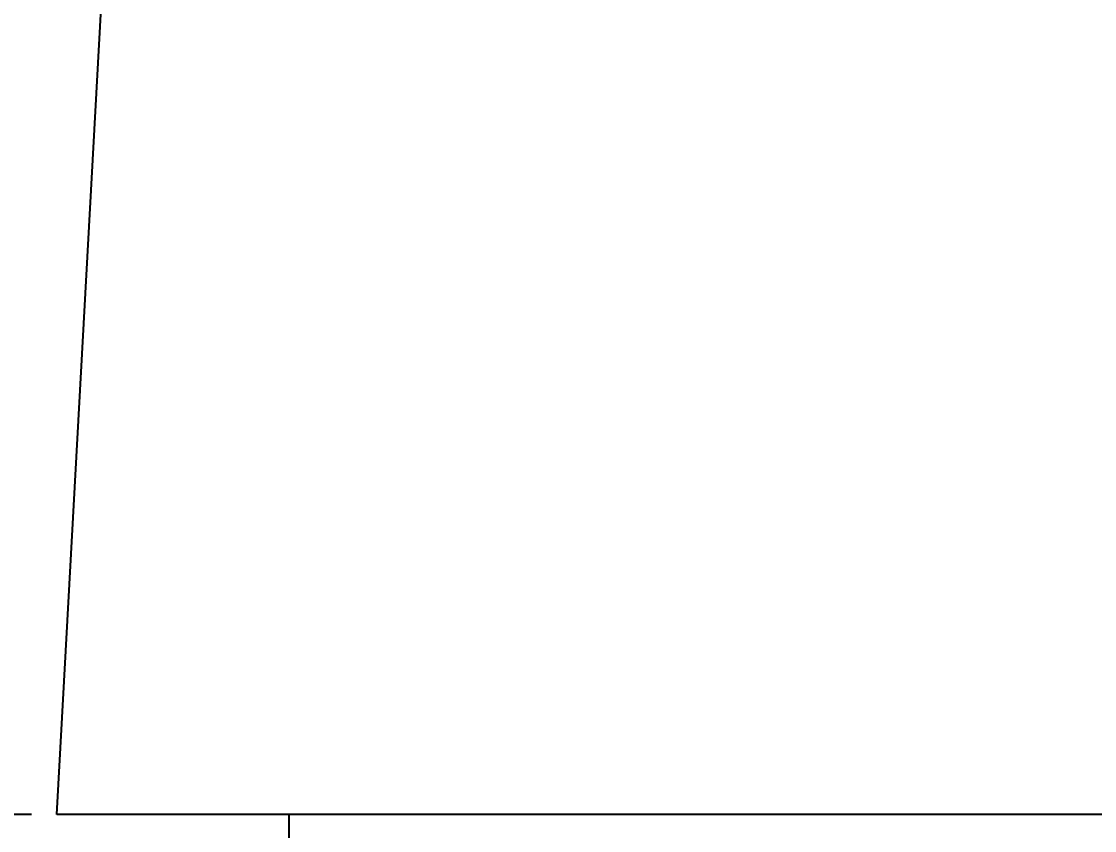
# Model space of a CAD drawing. Header units: millimetres. Extents: x 6330 to 7158, y 1153 to 2324.
# Drawn here: x 6959.8 to 6986.37, y 1565.92 to 1585.97 of the extents above; entities that cross this region are included whole.
import ezdxf

# ---------------------------------------------------------------- set-up
doc = ezdxf.new("R2010")
doc.units = ezdxf.units.MM
doc.layers.add('02___PRT_ALL_AXES', color=7, linetype='Continuous')
doc.layers.add('DIM', color=3, linetype='Continuous', lineweight=9)
doc.styles.get("Standard").update_dxf_attribs({"font": 'arial.ttf'})
doc.dimstyles.new('사본(2) STANDARD', dxfattribs={"dimscale": 0, "dimtxt": 4, "dimasz": 4, "dimexe": 1.25, "dimexo": 0.625, "dimgap": 1.5, "dimtad": 3, "dimtih": 1, "dimtoh": 1, "dimdec": 1, "dimzin": 9, "dimdsep": 46, "dimtxsty": 'Standard', "dimcen": 2.5, "dimclrd": 3, "dimclre": 3, "dimclrt": 4, "dimadec": 0, "dimazin": 0, "dimtfac": 1, "dimtdec": 1, "dimtmove": 0, "dimatfit": 3, "dimfxl": 1.25, "dimtfill": 1, "dimtolj": 1, "dimtzin": 0, "dimarcsym": 0})

# ---------------------------------------------------------------- blocks, each defined once
blk = doc.blocks.new('*D20')
at = {"layer": 'Defpoints', "color": 0, "transparency": 16777216}
for p in [(6884.238, 1978.267), (6663.657, 1566.321), (6960.673, 1566.321)]:
    blk.add_point(p, dxfattribs=at)
at = {"layer": 'DIM', "color": 3, "lineweight": -2, "transparency": 16777216}
for p, q in [((6883.613, 1978.267), (6662.407, 1978.267)), ((6663.657, 1972.267), (6663.657, 1776.806)), ((6663.657, 1572.321), (6663.657, 1767.782)), ((6960.048, 1566.321), (6662.407, 1566.321))]:
    blk.add_line(p, q, dxfattribs=at)
at = {"layer": 'DIM', "color": 3, "transparency": 16777216}
for points in [[(6662.657, 1972.267), (6664.657, 1972.267), (6663.657, 1978.267)], [(6662.657, 1572.321), (6664.657, 1572.321), (6663.657, 1566.321)]]:
    blk.add_solid(points, dxfattribs=at)
at = {"layer": 'DIM', "color": 4, "transparency": 16777216, "insert": (6663.657, 1772.294), "char_height": 6, "attachment_point": 5, "bg_fill": 3, "box_fill_scale": 1.1, "bg_fill_color": 256, "bg_fill_true_color": 13158600, "bg_fill_transparency": 0}
blk.add_mtext('\\A1;412', dxfattribs=at)

msp = doc.modelspace()

# ---------------------------------------------------------------- linework, layer by layer
msp.add_line((7007.441, 1566.321), (6966.425, 1566.321))
at = {"layer": '02___PRT_ALL_AXES', "color": 7, "linetype": 'Continuous'}
for p, q in [((6960.673, 1566.321), (6965.925, 1661.518)), ((7013.193, 1566.321), (6960.673, 1566.321)), ((6966.425, 1565.521), (6966.425, 1566.321))]:
    msp.add_line(p, q, dxfattribs=at)

# ---------------------------------------------------------------- next in the draw order: dimensions: what is measured, and where the dimension line sits
at = {"layer": 'DIM'}
dim = msp.add_linear_dim(base=(6663.657, 1566.321), p1=(6884.238, 1978.267), p2=(6960.673, 1566.321), angle=90, text='412', dimstyle='사본(2) STANDARD', override={"dimscale": 1, "dimtxt": 6, "dimasz": 6, "dimtad": 0}, dxfattribs=at)
dim.commit()
dim.dimension.update_dxf_attribs({"geometry": '*D20', "text_midpoint": (6663.657, 1772.294)})

doc.saveas('drawing.dxf')
